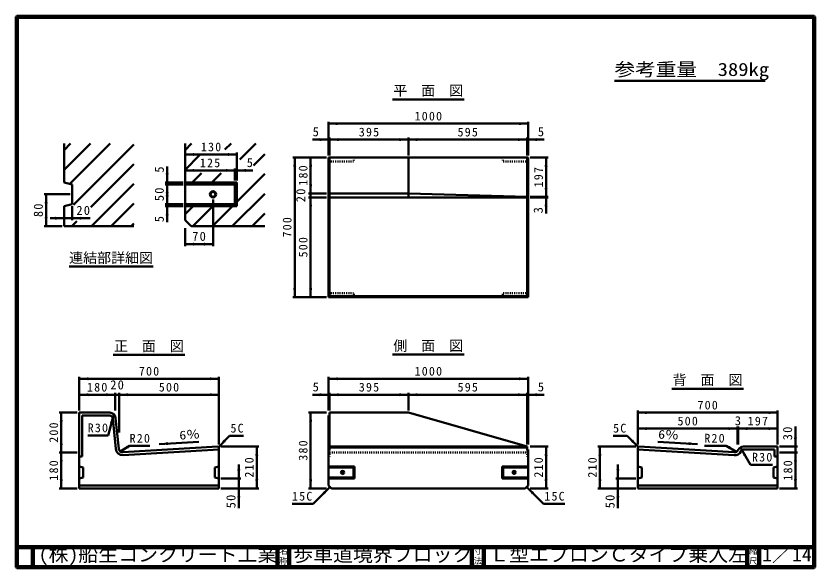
# Model space of a CAD drawing. Units: millimetres, scale not verified. Extents: x 100 to 4105, y 100 to 2870.
import ezdxf
from ezdxf.enums import TextEntityAlignment as Align

# ---------------------------------------------------------------- set-up
doc = ezdxf.new("R2010")
doc.units = ezdxf.units.MM
doc.header["$LTSCALE"] = 5
doc.linetypes.add('USER1', pattern=[2.2, 1, -1.2])
doc.layers.add('V-nasSTD', color=7, linetype='Continuous', lineweight=50)
doc.styles.add('ＭＳ ゴシック', font='')
doc.styles.get('ＭＳ ゴシック').set_extended_font_data('MS Gothic')

msp = doc.modelspace()

# ---------------------------------------------------------------- hatches: boundary and pattern name
at = {"layer": 'V-nasSTD'}
for points in [[(1711.912, 2322.129), (1666.912, 2329.629), (1711.912, 2337.129)], [(2621.912, 2337.129), (2666.912, 2329.629), (2621.912, 2322.129)], [(1621.912, 2242.129), (1666.912, 2249.629), (1621.912, 2257.129)], [(1716.912, 2242.129), (1671.912, 2249.629), (1716.912, 2257.129)], [(2021.912, 2257.129), (2066.912, 2249.629), (2021.912, 2242.129)], [(2111.912, 2242.129), (2066.912, 2249.629), (2111.912, 2257.129)], [(2616.912, 2257.129), (2661.912, 2249.629), (2616.912, 2242.129)], [(2616.912, 2257.129), (2661.912, 2249.629), (2616.912, 2242.129)], [(2711.912, 2242.129), (2666.912, 2249.629), (2711.912, 2257.129)], [(992.707, 2182.547), (947.707, 2175.047), (992.707, 2167.547)], [(1162.707, 2167.547), (1207.707, 2175.047), (1162.707, 2182.547)], [(1504.412, 2114.629), (1496.912, 2159.629), (1489.412, 2114.629)], [(1584.412, 2114.629), (1576.912, 2159.629), (1569.412, 2114.629)], [(2749.412, 2114.629), (2756.912, 2159.629), (2764.412, 2114.629)], [(992.707, 2102.547), (947.707, 2095.047), (992.707, 2087.547)], [(1152.707, 2087.547), (1197.707, 2095.047), (1152.707, 2102.547)], [(1252.707, 2087.547), (1207.707, 2095.047), (1252.707, 2102.547)], [(865.207, 2080.047), (857.707, 2035.047), (850.207, 2080.047)], [(865.207, 1980.047), (857.707, 2025.047), (850.207, 1980.047)], [(1569.412, 2024.629), (1576.912, 1979.629), (1584.412, 2024.629)], [(2764.412, 2007.629), (2756.912, 1962.629), (2749.412, 2007.629)], [(258.657, 1930.047), (251.157, 1975.047), (243.657, 1930.047)], [(850.207, 1970.047), (857.707, 1925.047), (865.207, 1970.047)], [(1584.412, 1914.629), (1576.912, 1959.629), (1569.412, 1914.629)], [(2749.412, 1914.629), (2756.912, 1959.629), (2764.412, 1914.629)], [(865.207, 1870.047), (857.707, 1915.047), (850.207, 1870.047)], [(243.657, 1860.047), (251.157, 1815.047), (258.657, 1860.047)], [(296.157, 1847.547), (341.157, 1855.047), (296.157, 1862.547)], [(426.157, 1862.547), (381.157, 1855.047), (426.157, 1847.547)], [(992.707, 1732.547), (947.707, 1725.047), (992.707, 1717.547)], [(1042.707, 1717.547), (1087.707, 1725.047), (1042.707, 1732.547)], [(1489.412, 1504.629), (1496.912, 1459.629), (1504.412, 1504.629)], [(1569.412, 1504.629), (1576.912, 1459.629), (1584.412, 1504.629)], [(461.912, 1057.129), (416.912, 1049.629), (461.912, 1042.129)], [(1071.912, 1042.129), (1116.912, 1049.629), (1071.912, 1057.129)], [(1711.912, 1042.129), (1666.912, 1049.629), (1711.912, 1057.129)], [(2621.912, 1057.129), (2666.912, 1049.629), (2621.912, 1042.129)], [(461.912, 977.129), (416.912, 969.629), (461.912, 962.129)], [(551.912, 962.129), (596.912, 969.629), (551.912, 977.129)], [(661.912, 977.129), (616.912, 969.629), (661.912, 962.129)], [(1071.912, 962.129), (1116.912, 969.629), (1071.912, 977.129)], [(1621.912, 962.129), (1666.912, 969.629), (1621.912, 977.129)], [(1716.912, 962.129), (1671.912, 969.629), (1716.912, 977.129)], [(2021.912, 977.129), (2066.912, 969.629), (2021.912, 962.129)], [(2111.912, 962.129), (2066.912, 969.629), (2111.912, 977.129)], [(2616.912, 977.129), (2661.912, 969.629), (2616.912, 962.129)], [(2616.912, 977.129), (2661.912, 969.629), (2616.912, 962.129)], [(2711.912, 962.129), (2666.912, 969.629), (2711.912, 977.129)], [(3261.912, 872.129), (3216.912, 879.629), (3261.912, 887.129)], [(3871.912, 887.129), (3916.912, 879.629), (3871.912, 872.129)], [(334.412, 834.629), (326.912, 879.629), (319.412, 834.629)], [(571.001, 830.347), (589.892, 871.873), (585.49, 826.465)], [(1584.412, 834.629), (1576.912, 879.629), (1569.412, 834.629)], [(3261.912, 792.129), (3216.912, 799.629), (3261.912, 807.129)], [(3671.912, 807.129), (3716.912, 799.629), (3671.912, 792.129)], [(3764.912, 792.129), (3719.912, 799.629), (3764.912, 807.129)], [(3871.912, 807.129), (3916.912, 799.629), (3871.912, 792.129)], [(319.412, 724.629), (326.912, 679.629), (334.412, 724.629)], [(861.742, 731.981), (817.278, 721.773), (862.649, 717.009)], [(1140.928, 744.252), (1114.412, 707.129), (1151.535, 733.646)], [(3192.895, 744.252), (3219.412, 707.129), (3182.289, 733.646)], [(3472.082, 731.981), (3516.545, 721.773), (3471.174, 717.009)], [(3999.412, 754.629), (4006.912, 709.629), (4014.412, 754.629)], [(657.155, 714.523), (621.934, 685.528), (664.655, 701.533)], [(1314.412, 664.629), (1306.912, 709.629), (1299.412, 664.629)], [(2749.412, 664.629), (2756.912, 709.629), (2764.412, 664.629)], [(3019.412, 664.629), (3026.912, 709.629), (3034.412, 664.629)], [(3676.961, 712.563), (3712.182, 683.568), (3669.461, 699.572)], [(3747.137, 662.33), (3731.132, 705.051), (3760.128, 669.83)], [(334.412, 634.629), (326.912, 679.629), (319.412, 634.629)], [(3999.412, 634.629), (4006.912, 679.629), (4014.412, 634.629)], [(1209.412, 594.629), (1216.912, 549.629), (1224.412, 594.629)], [(3124.412, 594.629), (3116.912, 549.629), (3109.412, 594.629)], [(319.412, 544.629), (326.912, 499.629), (334.412, 544.629)], [(1299.412, 544.629), (1306.912, 499.629), (1314.412, 544.629)], [(1569.412, 544.629), (1576.912, 499.629), (1584.412, 544.629)], [(2764.412, 544.629), (2756.912, 499.629), (2749.412, 544.629)], [(3034.412, 544.629), (3026.912, 499.629), (3019.412, 544.629)], [(4014.412, 544.629), (4006.912, 499.629), (3999.412, 544.629)], [(1224.412, 454.629), (1216.912, 499.629), (1209.412, 454.629)], [(1647.895, 470.006), (1674.412, 507.129), (1637.289, 480.613)], [(2685.928, 470.006), (2659.412, 507.129), (2696.535, 480.613)], [(3109.412, 454.629), (3116.912, 499.629), (3124.412, 454.629)]]:
    msp.add_hatch(color=256, dxfattribs=at).paths.add_polyline_path(points)

# ---------------------------------------------------------------- linework, layer by layer
at = {"layer": 'V-nasSTD', "lineweight": 100}
for p, q in [((105, 2865), (105, 105)), ((4100, 2865), (105, 2865)), ((4100, 105), (4100, 2865)), ((105, 205), (4100, 205)), ((185, 205), (185, 105)), ((1410, 205), (1410, 105)), ((1470, 205), (1470, 105)), ((2385, 205), (2385, 105)), ((2445, 205), (2445, 105)), ((3765, 205), (3765, 105)), ((3825, 205), (3825, 105)), ((105, 105), (4100, 105))]:
    msp.add_line(p, q, dxfattribs=at)
at = {"layer": 'V-nasSTD'}
for p, q in [((3855, 2544.806), (3099.5, 2544.806)), ((2346.412, 2451.396), (1987.412, 2451.396)), ((1666.912, 2339.629), (1666.912, 2169.629)), ((2666.912, 2329.629), (1666.912, 2329.629)), ((2666.912, 2339.629), (2666.912, 2169.629)), ((1666.912, 2249.629), (1586.912, 2249.629)), ((1666.912, 2249.629), (1671.912, 2249.629)), ((1671.912, 2259.629), (1671.912, 2169.629)), ((2066.912, 2249.629), (1671.912, 2249.629)), ((2066.912, 2259.629), (2066.912, 2169.629)), ((2661.912, 2249.629), (2066.912, 2249.629)), ((2661.912, 2259.629), (2661.912, 2169.629)), ((2666.912, 2249.629), (2661.912, 2249.629)), ((2666.912, 2249.629), (2746.912, 2249.629)), ((341.157, 2230.047), (341.157, 2035.047)), ((341.157, 2197.323), (373.88, 2230.047)), ((341.157, 2098.328), (472.875, 2230.047)), ((369.728, 2027.904), (571.87, 2230.047)), ((388.228, 1922.409), (691.157, 2225.338)), ((947.707, 2230.047), (947.707, 1845.047)), ((947.707, 2197.323), (980.431, 2230.047)), ((1178.42, 2230.047), (1147.563, 2199.189)), ((1221.849, 2149.48), (1302.415, 2230.047)), ((947.707, 2175.047), (1207.707, 2175.047)), ((947.707, 2098.328), (1020.283, 2170.905)), ((1207.707, 2185.047), (1207.707, 2045.047)), ((1290.972, 2119.942), (1347.707, 2176.343)), ((475.489, 1910.676), (691.157, 2126.343)), ((1486.912, 2159.629), (1656.912, 2159.629)), ((1496.912, 2159.629), (1496.912, 1459.629)), ((1576.912, 2159.629), (1576.912, 1979.629)), ((1666.912, 2159.629), (1666.912, 1459.629)), ((2666.912, 2159.629), (1666.912, 2159.629)), ((1671.912, 2159.629), (1671.912, 1459.629)), ((2066.912, 1959.629), (2066.912, 2159.629)), ((2661.912, 2159.629), (2661.912, 1459.629)), ((2666.912, 2159.629), (2666.912, 1459.629)), ((2766.912, 2159.629), (2676.912, 2159.629)), ((2756.912, 2159.629), (2756.912, 1962.629)), ((857.707, 2035.047), (857.707, 2115.047)), ((947.707, 2095.047), (1197.707, 2095.047)), ((1197.707, 2105.047), (1197.707, 2045.047)), ((1197.707, 2095.047), (1207.707, 2095.047)), ((1207.707, 2095.047), (1287.707, 2095.047)), ((983.42, 2035.047), (1029.278, 2080.905)), ((1082.415, 2035.047), (1128.273, 2080.905)), ((1207.707, 1937.348), (1347.707, 2077.348)), ((341.157, 2035.047), (381.157, 2025.047)), ((381.157, 2025.047), (381.157, 1925.047)), ((478.855, 1815.047), (691.157, 2027.348)), ((847.707, 2035.047), (937.707, 2035.047)), ((847.707, 2025.047), (937.707, 2025.047)), ((857.707, 2035.047), (857.707, 2025.047)), ((857.707, 2025.047), (857.707, 1925.047)), ((947.707, 1910.047), (947.707, 2040.047)), ((947.707, 2035.047), (1207.707, 2035.047)), ((947.707, 2025.047), (1197.707, 2025.047)), ((1197.707, 2025.047), (1207.707, 2035.047)), ((1197.707, 2025.047), (1197.707, 1925.047)), ((1207.707, 2035.047), (1207.707, 1915.047)), ((371.157, 1975.047), (241.157, 1975.047)), ((251.157, 1975.047), (251.157, 1815.047)), ((1184.4, 1815.047), (1347.707, 1978.353)), ((1566.912, 1979.629), (1656.912, 1979.629)), ((1576.912, 1959.629), (1576.912, 1979.629)), ((1666.912, 1979.629), (2066.912, 1979.629)), ((2066.912, 1979.629), (2661.912, 1962.629)), ((2661.912, 1962.629), (2666.912, 1962.629)), ((2766.912, 1962.629), (2676.912, 1962.629)), ((2756.912, 1959.629), (2756.912, 1962.629)), ((381.157, 1925.047), (341.157, 1915.047)), ((577.85, 1815.047), (691.157, 1928.353)), ((847.707, 1925.047), (937.707, 1925.047)), ((857.707, 1925.047), (857.707, 1915.047)), ((947.707, 1925.047), (1197.707, 1925.047)), ((1087.707, 1949.047), (1087.707, 1715.047)), ((1197.707, 1925.047), (1207.707, 1915.047)), ((1566.912, 1959.629), (1656.912, 1959.629)), ((1576.912, 1459.629), (1576.912, 1959.629)), ((2666.912, 1959.629), (1666.912, 1959.629)), ((2766.912, 1959.629), (2676.912, 1959.629)), ((2756.912, 1959.629), (2756.912, 1879.629)), ((341.157, 1915.047), (341.157, 1815.047)), ((381.157, 1915.047), (381.157, 1845.047)), ((847.707, 1915.047), (937.707, 1915.047)), ((857.707, 1915.047), (857.707, 1835.047)), ((1207.707, 1915.047), (947.707, 1915.047)), ((947.707, 1875.338), (987.415, 1915.047)), ((986.41, 1815.047), (1086.41, 1915.047)), ((1085.405, 1815.047), (1185.405, 1915.047)), ((271.157, 1855.047), (341.157, 1855.047)), ((341.157, 1855.047), (381.157, 1855.047)), ((381.157, 1855.047), (471.157, 1855.047)), ((947.707, 1845.047), (977.707, 1815.047)), ((1283.395, 1815.047), (1347.707, 1879.358)), ((331.157, 1815.047), (241.157, 1815.047)), ((691.157, 1815.047), (341.157, 1815.047)), ((379.86, 1815.047), (405.048, 1840.235)), ((676.845, 1815.047), (691.157, 1829.358)), ((947.707, 1715.047), (947.707, 1805.047)), ((977.707, 1815.047), (1347.707, 1815.047)), ((947.707, 1725.047), (1087.707, 1725.047)), ((366.684, 1612.145), (787.944, 1612.145)), ((1486.912, 1459.629), (1656.912, 1459.629)), ((1666.912, 1459.629), (2666.912, 1459.629)), ((2661.912, 1464.629), (1671.912, 1464.629)), ((587.412, 1169.629), (946.412, 1169.629)), ((2346.412, 1171.396), (1987.412, 1171.396)), ((416.912, 1059.629), (416.912, 889.629)), ((416.912, 1049.629), (1116.912, 1049.629)), ((1116.912, 1059.629), (1116.912, 719.629)), ((1666.912, 1059.629), (1666.912, 889.629)), ((2666.912, 1049.629), (1666.912, 1049.629)), ((2666.912, 1059.629), (2666.912, 719.629)), ((416.912, 969.629), (596.912, 969.629)), ((596.912, 979.629), (596.912, 889.629)), ((596.912, 969.629), (616.912, 969.629)), ((616.912, 979.629), (616.912, 779.629)), ((616.912, 969.629), (1116.912, 969.629)), ((1666.912, 969.629), (1586.912, 969.629)), ((1666.912, 969.629), (1671.912, 969.629)), ((1671.912, 979.629), (1671.912, 889.629)), ((2066.912, 969.629), (1671.912, 969.629)), ((2066.912, 979.629), (2066.912, 889.629)), ((2661.912, 969.629), (2066.912, 969.629)), ((2661.912, 979.629), (2661.912, 719.629)), ((2666.912, 969.629), (2661.912, 969.629)), ((2666.912, 969.629), (2746.912, 969.629)), ((3746.412, 999.629), (3387.412, 999.629)), ((3216.912, 889.629), (3216.912, 719.629)), ((3916.912, 889.629), (3916.912, 719.629)), ((406.912, 879.629), (316.912, 879.629)), ((326.912, 879.629), (326.912, 679.629)), ((416.912, 499.629), (416.912, 879.629)), ((416.912, 879.629), (569.762, 879.629)), ((431.912, 864.629), (569.762, 864.629)), ((431.912, 659.629), (431.912, 864.629)), ((589.892, 871.873), (561.422, 765.621)), ((584.688, 851.122), (600.072, 697.273)), ((599.613, 852.614), (614.998, 698.766)), ((1566.912, 879.629), (1656.912, 879.629)), ((1576.912, 879.629), (1576.912, 499.629)), ((1666.912, 864.629), (1666.912, 514.629)), ((1666.912, 864.629), (1671.912, 864.629)), ((2066.912, 879.629), (1671.912, 879.629)), ((1671.912, 879.629), (1671.912, 694.905)), ((2066.912, 879.629), (2661.912, 709.629)), ((3916.912, 879.629), (3216.912, 879.629)), ((3716.912, 809.629), (3716.912, 719.629)), ((3719.912, 809.629), (3719.912, 719.629)), ((4006.912, 709.629), (4006.912, 809.629)), ((459.422, 765.621), (561.422, 765.621)), ((1114.412, 707.129), (1170.98, 763.698)), ((1170.98, 763.698), (1240.98, 763.698)), ((3162.843, 763.698), (3092.843, 763.698)), ((3219.412, 707.129), (3162.843, 763.698)), ((3716.912, 799.629), (3216.912, 799.629)), ((3719.912, 799.629), (3716.912, 799.629)), ((3916.912, 799.629), (3719.912, 799.629)), ((817.278, 721.773), (1016.912, 733.872)), ((3516.545, 721.773), (3316.912, 733.872)), ((621.934, 685.528), (669.565, 713.028)), ((1111.912, 709.629), (636.109, 680.793)), ((1116.912, 694.905), (637.016, 665.82)), ((669.565, 713.028), (771.565, 713.028)), ((1111.912, 709.629), (1116.912, 704.629)), ((1116.912, 704.629), (1116.912, 499.629)), ((1126.912, 709.629), (1316.912, 709.629)), ((1306.912, 709.629), (1306.912, 499.629)), ((1671.912, 694.905), (1666.912, 694.905)), ((2661.912, 709.629), (1671.912, 709.629)), ((2661.912, 704.629), (1671.912, 704.629)), ((2661.912, 709.629), (2661.912, 694.905)), ((2661.912, 694.905), (2666.912, 694.905)), ((2666.912, 514.629), (2666.912, 694.905)), ((2766.912, 709.629), (2676.912, 709.629)), ((2756.912, 709.629), (2756.912, 499.629)), ((3206.912, 709.629), (3016.912, 709.629)), ((3026.912, 709.629), (3026.912, 499.629)), ((3221.912, 709.629), (3216.912, 704.629)), ((3216.912, 704.629), (3216.912, 499.629)), ((3216.912, 694.905), (3699.564, 665.653)), ((3221.912, 709.629), (3700.471, 680.626)), ((3550.22, 713.568), (3660.22, 713.568)), ((3712.182, 683.568), (3660.22, 713.568)), ((3731.132, 705.051), (3781.132, 618.449)), ((3916.912, 709.629), (3747.061, 709.629)), ((3901.912, 694.629), (3747.061, 694.629)), ((3901.912, 659.629), (3901.912, 694.629)), ((3916.912, 499.629), (3916.912, 709.629)), ((3926.912, 709.629), (4016.912, 709.629)), ((4006.912, 709.629), (4006.912, 679.629)), ((406.912, 679.629), (316.912, 679.629)), ((326.912, 679.629), (326.912, 499.629)), ((431.912, 659.629), (416.912, 659.629)), ((3901.912, 659.629), (3916.912, 659.629)), ((3926.912, 679.629), (4016.912, 679.629)), ((4006.912, 679.629), (4006.912, 499.629)), ((416.912, 609.629), (436.912, 604.629)), ((436.912, 604.629), (436.912, 554.629)), ((1116.912, 609.629), (1096.912, 604.629)), ((1096.912, 604.629), (1096.912, 554.629)), ((1216.912, 619.629), (1216.912, 549.629)), ((1666.912, 609.629), (1796.912, 609.629)), ((1666.912, 604.629), (1791.912, 604.629)), ((1791.912, 604.629), (1796.912, 609.629)), ((1791.912, 554.629), (1791.912, 604.629)), ((1796.912, 609.629), (1796.912, 549.629)), ((2536.912, 609.629), (2666.912, 609.629)), ((2536.912, 609.629), (2536.912, 549.629)), ((2536.912, 609.629), (2541.912, 604.629)), ((2541.912, 604.629), (2666.912, 604.629)), ((2541.912, 554.629), (2541.912, 604.629)), ((3116.912, 619.629), (3116.912, 549.629)), ((3216.912, 609.629), (3236.912, 604.629)), ((3236.912, 604.629), (3236.912, 554.629)), ((3781.132, 618.449), (3891.132, 618.449)), ((3916.912, 609.629), (3896.912, 604.629)), ((3896.912, 604.629), (3896.912, 554.629)), ((436.912, 554.629), (416.912, 549.629)), ((1096.912, 554.629), (1116.912, 549.629)), ((1126.912, 549.629), (1226.912, 549.629)), ((1216.912, 549.629), (1216.912, 499.629)), ((1666.912, 554.629), (1791.912, 554.629)), ((1666.912, 549.629), (1796.912, 549.629)), ((1791.912, 554.629), (1796.912, 549.629)), ((2541.912, 554.629), (2536.912, 549.629)), ((2536.912, 549.629), (2666.912, 549.629)), ((2541.912, 554.629), (2666.912, 554.629)), ((3206.912, 549.629), (3106.912, 549.629)), ((3116.912, 549.629), (3116.912, 499.629)), ((3236.912, 554.629), (3216.912, 549.629)), ((3896.912, 554.629), (3916.912, 549.629)), ((406.912, 499.629), (316.912, 499.629)), ((1116.912, 514.629), (416.912, 514.629)), ((1116.912, 499.629), (416.912, 499.629)), ((1126.912, 499.629), (1316.912, 499.629)), ((1216.912, 499.629), (1216.912, 399.629)), ((1566.912, 499.629), (1656.912, 499.629)), ((1674.412, 507.129), (1589.559, 422.276)), ((1666.912, 514.629), (1681.912, 499.629)), ((1681.912, 499.629), (2651.912, 499.629)), ((2666.912, 514.629), (2651.912, 499.629)), ((2659.412, 507.129), (2744.265, 422.276)), ((2766.912, 499.629), (2676.912, 499.629)), ((3206.912, 499.629), (3016.912, 499.629)), ((3116.912, 499.629), (3116.912, 399.629)), ((3216.912, 514.629), (3916.912, 514.629)), ((3216.912, 499.629), (3916.912, 499.629)), ((3926.912, 499.629), (4016.912, 499.629)), ((1589.559, 422.276), (1483.559, 422.276)), ((2744.265, 422.276), (2850.265, 422.276))]:
    msp.add_line(p, q, dxfattribs=at)
at = {"layer": 'V-nasSTD', "linetype": 'USER1'}
for p, q in [((1666.912, 2139.629), (1791.912, 2139.629)), ((1796.912, 2159.629), (1791.912, 2139.629)), ((2536.912, 2159.629), (2541.912, 2139.629)), ((2541.912, 2139.629), (2666.912, 2139.629)), ((1666.912, 1479.629), (1791.912, 1479.629)), ((1796.912, 1459.629), (1791.912, 1479.629)), ((2536.912, 1459.629), (2541.912, 1479.629)), ((2541.912, 1479.629), (2666.912, 1479.629)), ((1671.912, 694.905), (1671.912, 659.629)), ((2661.912, 694.905), (2661.912, 659.629)), ((2666.912, 679.617), (1666.912, 679.617)), ((1666.912, 659.629), (1671.912, 659.629)), ((2666.912, 659.629), (2661.912, 659.629))]:
    msp.add_line(p, q, dxfattribs=at)
at = {"layer": 'V-nasSTD', "lineweight": 13}
msp.add_lwpolyline([(100, 100), (100, 2870), (4105, 2870), (4105, 100)], close=True, dxfattribs=at)
at = {"layer": 'V-nasSTD'}
for centre, radius in [((1087.707, 1975.047), 16), ((1087.707, 1975.047), 12), ((1736.912, 579.629), 8), ((1736.912, 579.629), 6), ((2596.912, 579.629), 8), ((2596.912, 579.629), 6)]:
    msp.add_circle(centre, radius, dxfattribs=at)
for centre, radius, start, end in [((569.762, 849.629), 30, 5.71059, 90), ((569.762, 849.629), 15, 5.71059, 90), ((634.899, 700.756), 35, 185.71059, 273.46823), ((634.899, 700.756), 20, 185.71059, 273.46823), ((3701.681, 700.589), 35, 266.53177, 334.35292), ((3701.681, 700.589), 20, 266.53177, 336.81163), ((3747.061, 679.629), 30, 90, 154.14115), ((3747.061, 679.629), 15, 90, 157.20782)]:
    msp.add_arc(centre, radius, start, end, dxfattribs=at)

# ---------------------------------------------------------------- texts
at = {"layer": 'V-nasSTD', "style": 'ＭＳ ゴシック'}
for s, height, width, p in [('参考重量\u3000389kg', 65.98, 1.15, (3099.5, 2634.806)), ('(株)船生コンクリート工業', 69.65, 1.05, (213.279, 202.55)), ('歩車道境界ブロック', 69.65, 1.05, (1490, 202.47)), ('Ｌ型エプロンＣタイプ乗入左', 69.65, 1.05, (2472.5, 202.508)), ('1／14', 69.65, 1.05, (3840, 202.582))]:
    msp.add_text(s, height=height, dxfattribs=dict(at, width=width)).set_placement(p, align=Align.TOP_LEFT)
for s, height, p in [('平\u3000面\u3000図', 51.32, (1991.404, 2521.396)), ('5', 45.82, (1586.912, 2312.129)), ('5', 45.82, (2715.662, 2312.129)), ('5', 45.82, (1256.457, 2157.547)), ('連結部詳細図', 51.32, (366.684, 1682.145)), ('正\u3000面\u3000図', 51.32, (591.412, 1239.629)), ('側\u3000面\u3000図', 51.32, (1991.404, 1241.396)), ('背\u3000面\u3000図', 51.32, (3391.404, 1069.629)), ('5', 45.82, (1586.912, 1032.129)), ('5', 45.82, (2715.662, 1032.129)), ('3', 45.82, (3702.787, 862.129)), ('名', 30.79, (1418.982, 200.999)), ('寸', 30.79, (2393.982, 200.999)), ('縮', 30.79, (3773.982, 200.999)), ('称', 30.79, (1418.976, 151.01)), ('法', 30.79, (2393.976, 151.01)), ('尺', 30.79, (3773.976, 151.01))]:
    msp.add_text(s, height=height, dxfattribs=at).set_placement(p, align=Align.TOP_LEFT)
for s, p in [('5', (795.207, 2083.797)), ('3', (2694.412, 1879.629)), ('5', (795.207, 1835.047))]:
    msp.add_text(s, height=45.82, rotation=90, dxfattribs=at).set_placement(p, align=Align.TOP_LEFT)
at = {"layer": 'V-nasSTD', "style": 'ＭＳ ゴシック', "width": 1.15}
for rotation, p in [(3.468, (917.458, 787.954)), (356.532, (3320.541, 793.762))]:
    msp.add_text('6％', height=43.99, rotation=rotation, dxfattribs=at).set_placement(p, align=Align.TOP_LEFT)
at = {"layer": 'V-nasSTD', "attachment_point": 1, "style": 'ＭＳ ゴシック'}
for s, insert, char_height in [('\\T1.2;1000', (2097.912, 2389.629), 43.99), ('\\T1.2;395', (1818.412, 2309.629), 43.99), ('\\T1.2;595', (2313.412, 2309.629), 43.99), ('\\T1.2;130', (1026.707, 2235.047), 43.99), ('\\T1.2;125', (1021.707, 2155.047), 43.99), ('\\T1.19;20', (402.657, 1917.547), 45.82), ('\\T1.19;70', (983.457, 1787.547), 45.82), ('\\T1.2;700', (715.912, 1109.629), 43.99), ('\\T1.2;1000', (2097.912, 1109.629), 43.99), ('\\T1.19;20', (572.662, 1042.129), 45.82), ('\\T1.2;180', (455.912, 1029.629), 43.99), ('\\T1.2;500', (815.912, 1029.629), 43.99), ('\\T1.2;395', (1818.412, 1029.629), 43.99), ('\\T1.2;595', (2313.412, 1029.629), 43.99), ('\\T1.2;700', (3515.912, 939.629), 43.99), ('\\T1.2;500', (3415.912, 859.629), 43.99), ('\\T1.2;197', (3767.412, 859.629), 43.99), ('\\T1.2;R30', (459.422, 825.621), 43.99), ('\\T1.2;5C', (1174.98, 823.698), 43.99), ('\\T1.2;5C', (3092.843, 823.698), 43.99), ('\\T1.2;R20', (669.565, 773.028), 43.99), ('\\T1.2;R20', (3550.22, 773.568), 43.99), ('\\T1.2;R30', (3789.132, 678.449), 43.99), ('\\T1.2;15C', (1483.559, 482.276), 43.99), ('\\T1.2;15C', (2748.265, 482.276), 43.99)]:
    msp.add_mtext(s, dxfattribs=dict(at, insert=insert, char_height=char_height))
at = {"layer": 'V-nasSTD', "attachment_point": 1, "rotation": 90, "style": 'ＭＳ ゴシック'}
for s, insert, char_height in [('\\T1.2;180', (1516.912, 2018.629), 43.99), ('\\T1.2;197', (2696.912, 2010.129), 43.99), ('\\T1.19;50', (795.207, 1940.797), 45.82), ('\\T1.19;20', (1504.412, 1935.379), 45.82), ('\\T1.19;80', (188.657, 1860.797), 45.82), ('\\T1.2;700', (1436.912, 1758.629), 43.99), ('\\T1.2;500', (1516.912, 1658.629), 43.99), ('\\T1.2;200', (266.912, 728.629), 43.99), ('\\T1.19;30', (3944.412, 741.129), 45.82), ('\\T1.2;380', (1516.912, 638.629), 43.99), ('\\T1.2;210', (1246.912, 553.629), 43.99), ('\\T1.2;210', (2696.912, 553.629), 43.99), ('\\T1.2;210', (2966.912, 553.629), 43.99), ('\\T1.2;180', (266.912, 538.629), 43.99), ('\\T1.2;180', (3946.912, 538.629), 43.99), ('\\T1.19;50', (1154.412, 399.629), 45.82), ('\\T1.19;50', (3054.412, 399.629), 45.82)]:
    msp.add_mtext(s, dxfattribs=dict(at, insert=insert, char_height=char_height))

doc.saveas('drawing.dxf')
